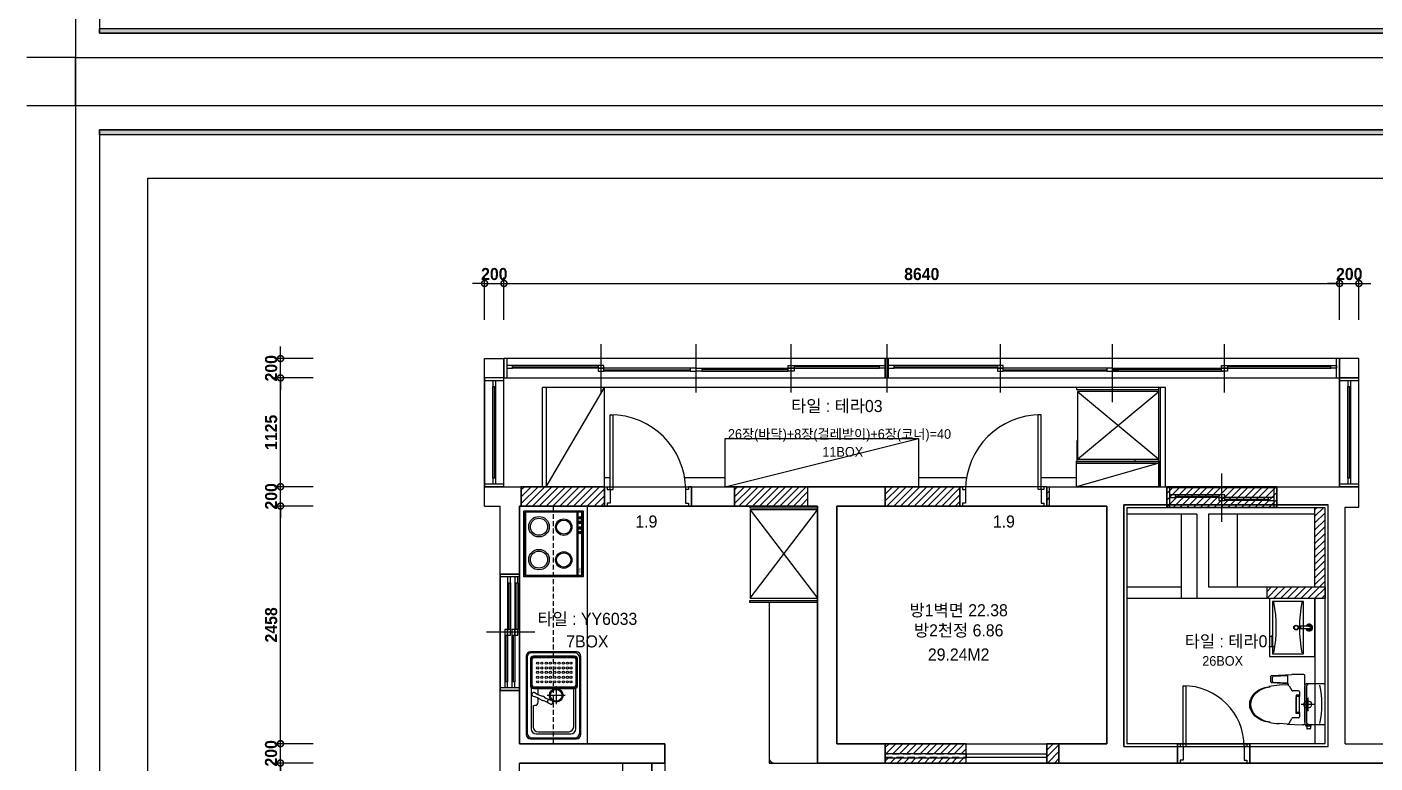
# Model space of a CAD drawing. Header units: inches. Extents: x 7740 to 83056, y -9304 to 75068.
# Drawn here: x 28740 to 42679, y -753 to 6860 of the extents above; entities that cross this region are included whole.
import ezdxf
from ezdxf.enums import TextEntityAlignment as Align

# ---------------------------------------------------------------- set-up
doc = ezdxf.new("R2010")
doc.units = ezdxf.units.IN
doc.header["$LTSCALE"] = 50
doc.header["$MEASUREMENT"] = 0
doc.linetypes.add('DASHEDX2', pattern=[1.5, 1, -0.5])
doc.linetypes.add('HID', pattern=[2.3, 1.5, -0.8])
for name, color, linetype in [('0-ELC TEXT', 7, 'Continuous'), ('0-LINE', 7, 'Continuous'), ('02-WAL', 2, 'Continuous'), ('03-WAL NEW', 3, 'Continuous'), ('04-WIN', 4, 'Continuous'), ('06-FUR', 6, 'Continuous'), ('06-LIGHT', 4, 'Continuous'), ('07-DIM', 5, 'Continuous'), ('08-HAT', 8, 'Continuous'), ('3.기호.계단선', 30, 'Continuous'), ('9.보조선', 5, 'Continuous'), ('CO-BATH', 6, 'Continuous'), ('CO-FURB-DN', 9, 'Continuous'), ('F-SYM', 7, 'Continuous'), ('FORM(YOURNAME)-11', 1, 'Continuous'), ('도면층2', 2, 'Continuous'), ('도면층4', 4, 'Continuous'), ('도면층5', 5, 'Continuous'), ('도면층8', 8, 'Continuous')]:
    doc.layers.add(name, color=color, linetype=linetype)
doc.styles.add('DH-TEXT', font='')
doc.styles.add('YOURNAME', font='HY울릉도M.TTF')
doc.styles.add('넥슨고딕', font='NEXONLv1GothicBold.ttf')
doc.styles.add('코레일둥고', font='Korail_Round_Gothic_Medium.ttf')
doc.styles.get('DH-TEXT').set_extended_font_data('HY울릉도L')
doc.dimstyles.new('50', dxfattribs={"dimscale": 50, "dimtxt": 2.5, "dimasz": 2.5, "dimexe": 1.25, "dimexo": 2, "dimtad": 1, "dimdec": 0, "dimtxsty": '넥슨고딕', "dimblk": 'DOTSMALL', "dimcen": 2.5, "dimclrd": 1, "dimclre": 1, "dimclrt": 2, "dimadec": 0, "dimazin": 0, "dimtfac": 1, "dimtdec": 0, "dimtix": 1, "dimtmove": 0, "dimatfit": 3, "dimldrblk": 'DOTSMALL', "dimfxl": 0, "dimarcsym": 0})

# ---------------------------------------------------------------- blocks, each defined once
blk = doc.blocks.new('FORM-PLAN')
at = {"layer": 'FORM(YOURNAME)-11'}
h = blk.add_hatch(color=256, dxfattribs=at)
h.dxf.hatch_style = 1
h.paths.add_polyline_path([(-71444, 55115), (10556, 55115), (10556, 54915), (-71444, 54915)])
h.paths.add_polyline_path([(-71444, -2085), (10556, -2085), (10556, -2285), (-71444, -2285)])
at = {"layer": 'Defpoints', "color": 1}
for points in [[(-72444, 58115), (-72444, 56115), (-74444, 56115)], [(-72444, -5285), (-72444, -3285), (-74444, -3285)]]:
    blk.add_lwpolyline(points, dxfattribs=at)
at = {"layer": 'Defpoints', "color": 158}
for points in [[(-71444, -2285), (10556, -2285), (10556, 55115), (-71444, 55115)], [(-69444, 53115), (-64, 53115), (-64, 1215), (-69444, 1215)]]:
    blk.add_lwpolyline(points, close=True, dxfattribs=at)
at = {"layer": 'FORM(YOURNAME)-11', "color": 250}
blk.add_lwpolyline([(-72444, -3285), (11556, -3285), (11556, 56115), (-72444, 56115)], close=True, dxfattribs=at)
at = {"layer": 'FORM(YOURNAME)-11'}
for points in [[(-71444, 55115), (10556, 55115), (10556, 54915), (-71444, 54915)], [(-71444, -2085), (10556, -2085), (10556, -2285), (-71444, -2285)]]:
    blk.add_lwpolyline(points, close=True, dxfattribs=at)
at = {"layer": 'FORM(YOURNAME)-11', "color": 3, "style": 'YOURNAME'}
for tag, height, p in [('1', 450, (9905, 18188)), ('2', 450, (9905, 17544)), ('3', 450, (9905, 16257)), ('4', 450, (9905, 14326)), ('5', 515, (9905, 12009)), ('6', 515, (9905, 9757)), ('7', 515, (9905, 7504)), ('8', 515, (9905, 5252)), ('9', 515, (9905, 2999)), ('10', 515, (5655, 811)), ('11', 515, (9905, 747)), ('12', 515, (5655, -1441)), ('13', 515, (9905, -1441))]:
    blk.add_attdef(tag, text='', height=height, dxfattribs=at).set_placement(p, align=Align.MIDDLE_RIGHT)
blk = doc.blocks.new('*U809')
at = {"layer": 'F-SYM', "xscale": 0.2500000000000001, "yscale": 0.2500000000000001, "zscale": 0.2500000000000001}
blk.add_blockref('FORM-PLAN', (47351, 7367), dxfattribs=at)
blk = doc.blocks.new('_DOTSMALL')
at = {"color": 0, "linetype": 'ByBlock', "const_width": 0.5}
blk.add_lwpolyline([(-0.0625, 0, 1), (0.0625, 0, 1)], format="xyb", close=True, dxfattribs=at)
blk = doc.blocks.new('*D351')
at = {"layer": '07-DIM', "color": 1, "lineweight": -2}
for p, q in [((31699, -753), (31298, -753)), ((31361, -2353), (31361, -753)), ((31699, -2353), (31298, -2353))]:
    blk.add_line(p, q, dxfattribs=at)
at = {"layer": 'Defpoints', "color": 0}
for p in [(31361, -753), (31799, -753), (31799, -2353)]:
    blk.add_point(p, dxfattribs=at)
at = {"layer": '07-DIM', "color": 1, "lineweight": -2, "xscale": 125, "yscale": 125, "zscale": 125}
for p, rotation in [((31361, -753), 90), ((31361, -2353), 270)]:
    blk.add_blockref('_DOTSMALL', p, dxfattribs=dict(at, rotation=rotation))
at = {"layer": '07-DIM', "color": 2, "insert": (31264, -1553), "char_height": 125, "attachment_point": 5, "rotation": 90, "style": '넥슨고딕'}
blk.add_mtext('1600', dxfattribs=at)
blk = doc.blocks.new('*D352')
at = {"layer": '07-DIM', "color": 1, "lineweight": -2}
for p, q in [((31699, -553), (31298, -553)), ((31361, -553), (31361, -428)), ((31361, -753), (31361, -553)), ((31699, -753), (31298, -753)), ((31361, -753), (31361, -878))]:
    blk.add_line(p, q, dxfattribs=at)
at = {"layer": 'Defpoints', "color": 0}
for p in [(31361, -553), (31799, -553), (31799, -753)]:
    blk.add_point(p, dxfattribs=at)
at = {"layer": '07-DIM', "color": 1, "lineweight": -2, "xscale": 125, "yscale": 125, "zscale": 125}
for p, rotation in [((31361, -553), 270), ((31361, -753), 90)]:
    blk.add_blockref('_DOTSMALL', p, dxfattribs=dict(at, rotation=rotation))
at = {"layer": '07-DIM', "color": 2, "insert": (31264, -653), "char_height": 125, "attachment_point": 5, "rotation": 90, "style": '넥슨고딕'}
blk.add_mtext('200', dxfattribs=at)
blk = doc.blocks.new('*D353')
at = {"layer": '07-DIM', "color": 1, "lineweight": -2}
for p, q in [((31699, 1905), (31300, 1905)), ((31362, -553), (31362, 1905)), ((31699, -553), (31300, -553))]:
    blk.add_line(p, q, dxfattribs=at)
at = {"layer": 'Defpoints', "color": 0}
for p in [(31362, 1905), (31799, 1905), (31799, -553)]:
    blk.add_point(p, dxfattribs=at)
at = {"layer": '07-DIM', "color": 1, "lineweight": -2, "xscale": 125, "yscale": 125, "zscale": 125}
for p, rotation in [((31362, 1905), 90), ((31362, -553), 270)]:
    blk.add_blockref('_DOTSMALL', p, dxfattribs=dict(at, rotation=rotation))
at = {"layer": '07-DIM', "color": 2, "insert": (31265, 676), "char_height": 125, "attachment_point": 5, "rotation": 90, "style": '넥슨고딕'}
blk.add_mtext('2458', dxfattribs=at)
blk = doc.blocks.new('*D354')
at = {"layer": '07-DIM', "color": 1, "lineweight": -2}
for p, q in [((31699, 2105), (31300, 2105)), ((31362, 2105), (31362, 2230)), ((31362, 1905), (31362, 2105)), ((31699, 1905), (31300, 1905)), ((31362, 1905), (31362, 1780))]:
    blk.add_line(p, q, dxfattribs=at)
at = {"layer": 'Defpoints', "color": 0}
for p in [(31362, 2105), (31799, 2105), (31799, 1905)]:
    blk.add_point(p, dxfattribs=at)
at = {"layer": '07-DIM', "color": 1, "lineweight": -2, "xscale": 125, "yscale": 125, "zscale": 125}
for p, rotation in [((31362, 2105), 270), ((31362, 1905), 90)]:
    blk.add_blockref('_DOTSMALL', p, dxfattribs=dict(at, rotation=rotation))
at = {"layer": '07-DIM', "color": 2, "insert": (31265, 2005), "char_height": 125, "attachment_point": 5, "rotation": 90, "style": '넥슨고딕'}
blk.add_mtext('200', dxfattribs=at)
blk = doc.blocks.new('*D355')
at = {"layer": '07-DIM', "color": 1, "lineweight": -2}
for p, q in [((31699, 3230), (31300, 3230)), ((31362, 2105), (31362, 3230)), ((31699, 2105), (31300, 2105))]:
    blk.add_line(p, q, dxfattribs=at)
at = {"layer": 'Defpoints', "color": 0}
for p in [(31362, 3230), (31799, 3230), (31799, 2105)]:
    blk.add_point(p, dxfattribs=at)
at = {"layer": '07-DIM', "color": 1, "lineweight": -2, "xscale": 125, "yscale": 125, "zscale": 125}
for p, rotation in [((31362, 3230), 90), ((31362, 2105), 270)]:
    blk.add_blockref('_DOTSMALL', p, dxfattribs=dict(at, rotation=rotation))
at = {"layer": '07-DIM', "color": 2, "insert": (31265, 2667), "char_height": 125, "attachment_point": 5, "rotation": 90, "style": '넥슨고딕'}
blk.add_mtext('1125', dxfattribs=at)
blk = doc.blocks.new('*D356')
at = {"layer": '07-DIM', "color": 1, "lineweight": -2}
for p, q in [((31362, 3430), (31362, 3555)), ((31699, 3430), (31300, 3430)), ((31362, 3230), (31362, 3430)), ((31699, 3230), (31300, 3230)), ((31362, 3230), (31362, 3105))]:
    blk.add_line(p, q, dxfattribs=at)
at = {"layer": 'Defpoints', "color": 0}
for p in [(31362, 3430), (31799, 3430), (31799, 3230)]:
    blk.add_point(p, dxfattribs=at)
at = {"layer": '07-DIM', "color": 1, "lineweight": -2, "xscale": 125, "yscale": 125, "zscale": 125}
for p, rotation in [((31362, 3430), 270), ((31362, 3230), 90)]:
    blk.add_blockref('_DOTSMALL', p, dxfattribs=dict(at, rotation=rotation))
at = {"layer": '07-DIM', "color": 2, "insert": (31265, 3330), "char_height": 125, "attachment_point": 5, "rotation": 90, "style": '넥슨고딕'}
blk.add_mtext('200', dxfattribs=at)
blk = doc.blocks.new('*D366')
at = {"layer": '07-DIM', "color": 1, "lineweight": -2}
for p, q in [((33472, 4207), (33347, 4207)), ((33472, 3830), (33472, 4269)), ((33472, 4207), (33672, 4207)), ((33672, 3830), (33672, 4269)), ((33672, 4207), (33797, 4207))]:
    blk.add_line(p, q, dxfattribs=at)
at = {"layer": 'Defpoints', "color": 0}
for p in [(33672, 4207), (33472, 3730), (33672, 3730)]:
    blk.add_point(p, dxfattribs=at)
at = {"layer": '07-DIM', "color": 1, "lineweight": -2, "xscale": 125, "yscale": 125, "zscale": 125}
blk.add_blockref('_DOTSMALL', (33472, 4207), dxfattribs=at)
at = {"layer": '07-DIM', "color": 1, "lineweight": -2, "xscale": 125, "yscale": 125, "zscale": 125, "rotation": 180}
blk.add_blockref('_DOTSMALL', (33672, 4207), dxfattribs=at)
at = {"layer": '07-DIM', "color": 2, "insert": (33572, 4304), "char_height": 125, "attachment_point": 5, "style": '넥슨고딕'}
blk.add_mtext('200', dxfattribs=at)
blk = doc.blocks.new('*D367')
at = {"layer": '07-DIM', "color": 1, "lineweight": -2}
for p, q in [((33672, 3830), (33672, 4269)), ((33672, 4207), (42312, 4207)), ((42312, 3830), (42312, 4269))]:
    blk.add_line(p, q, dxfattribs=at)
at = {"layer": 'Defpoints', "color": 0}
for p in [(42312, 4207), (33672, 3730), (42312, 3730)]:
    blk.add_point(p, dxfattribs=at)
at = {"layer": '07-DIM', "color": 1, "lineweight": -2, "xscale": 125, "yscale": 125, "zscale": 125, "rotation": 180}
blk.add_blockref('_DOTSMALL', (33672, 4207), dxfattribs=at)
at = {"layer": '07-DIM', "color": 1, "lineweight": -2, "xscale": 125, "yscale": 125, "zscale": 125}
blk.add_blockref('_DOTSMALL', (42312, 4207), dxfattribs=at)
at = {"layer": '07-DIM', "color": 2, "insert": (37992, 4304), "char_height": 125, "attachment_point": 5, "style": '넥슨고딕'}
blk.add_mtext('8640', dxfattribs=at)
blk = doc.blocks.new('*D368')
at = {"layer": '07-DIM', "color": 1, "lineweight": -2}
for p, q in [((42312, 4207), (42187, 4207)), ((42312, 3830), (42312, 4269)), ((42312, 4207), (42512, 4207)), ((42512, 3830), (42512, 4269)), ((42512, 4207), (42637, 4207))]:
    blk.add_line(p, q, dxfattribs=at)
at = {"layer": 'Defpoints', "color": 0}
for p in [(42512, 4207), (42312, 3730), (42512, 3730)]:
    blk.add_point(p, dxfattribs=at)
at = {"layer": '07-DIM', "color": 1, "lineweight": -2, "xscale": 125, "yscale": 125, "zscale": 125}
blk.add_blockref('_DOTSMALL', (42312, 4207), dxfattribs=at)
at = {"layer": '07-DIM', "color": 1, "lineweight": -2, "xscale": 125, "yscale": 125, "zscale": 125, "rotation": 180}
blk.add_blockref('_DOTSMALL', (42512, 4207), dxfattribs=at)
at = {"layer": '07-DIM', "color": 2, "insert": (42412, 4304), "char_height": 125, "attachment_point": 5, "style": '넥슨고딕'}
blk.add_mtext('200', dxfattribs=at)
blk = doc.blocks.new('*U812')
at = {"layer": 'F-SYM', "xscale": 0.2500000000000001, "yscale": 0.2500000000000001, "zscale": 0.2500000000000001}
blk.add_blockref('FORM-PLAN', (47351, -7983), dxfattribs=at)
blk = doc.blocks.new('FFFFSF')
at = {"layer": '0-LINE', "color": 8}
blk.add_line((35202, 29947), (35202, 28347), dxfattribs=at)
at = {"layer": '02-WAL', "color": 8}
for p, q in [((33472, 32605), (33472, 34130)), ((33472, 34130), (33672, 34130)), ((33672, 33930), (33672, 34130)), ((42312, 33930), (42312, 34130)), ((42512, 34130), (42312, 34130)), ((42512, 32592), (42512, 34130)), ((33672, 32805), (33672, 33930)), ((37615, 33930), (42512, 33930)), ((42312, 32805), (42312, 33930)), ((33472, 32805), (34710, 32805)), ((33850, 32605), (33850, 32805)), ((33850, 32605), (33850, 32805)), ((34710, 32605), (34710, 32805)), ((34710, 32805), (34710, 32605)), ((35610, 32805), (37615, 32805)), ((35610, 32605), (35610, 32805)), ((35610, 32805), (35610, 32605)), ((36055, 32605), (36055, 32805)), ((36815, 32605), (36815, 32805)), ((37615, 32805), (38385, 32805)), ((37615, 32605), (37615, 32805)), ((38385, 32605), (38385, 32805)), ((39285, 32805), (42512, 32805)), ((39285, 32605), (39285, 32805)), ((40525, 32592), (40525, 32805)), ((41665, 32592), (41665, 32805)), ((33472, 32605), (33634, 32605)), ((33634, 28347), (33634, 32605)), ((33834, 32605), (34710, 32605)), ((33834, 30147), (33834, 32605)), ((35610, 32605), (36915, 32605)), ((36915, 29947), (36915, 32605)), ((37115, 30147), (37115, 32605)), ((37115, 32605), (38385, 32605)), ((39285, 32605), (39905, 32605)), ((39905, 30147), (39905, 32605)), ((40083, 32617), (42193, 32617)), ((40083, 30118), (40083, 32617)), ((42193, 30118), (42193, 32617)), ((42370, 32592), (42512, 32592)), ((42370, 30147), (42370, 32592)), ((33834, 31902), (33634, 31902)), ((33834, 30697), (33634, 30697)), ((35334, 30147), (33834, 30147)), ((35334, 29947), (35334, 30147)), ((37115, 30147), (37615, 30147)), ((37615, 29947), (37615, 30147)), ((39410, 30147), (39905, 30147)), ((39410, 29947), (39410, 30147)), ((40083, 30118), (42193, 30118)), ((40635, 29947), (40635, 30147)), ((41385, 29947), (41385, 30147)), ((42370, 30147), (44324, 30147)), ((33834, 28347), (33834, 29947)), ((35334, 29947), (33834, 29947)), ((36915, 29947), (37615, 29947)), ((39410, 29947), (40635, 29947)), ((41385, 29947), (43044, 29947))]:
    blk.add_line(p, q, dxfattribs=at)
at = {"layer": '03-WAL NEW', "color": 8}
for p, q in [((34072, 32805), (34072, 33830)), ((40512, 33830), (34072, 33830)), ((40512, 32805), (40512, 33830)), ((34710, 32805), (33850, 32805)), ((33850, 32805), (33850, 32605)), ((34710, 32605), (34710, 32805)), ((36815, 32805), (36055, 32805)), ((36055, 32805), (36055, 32605)), ((36815, 32605), (36815, 32805)), ((38385, 32805), (37615, 32805)), ((37615, 32805), (37615, 32605)), ((38385, 32605), (38385, 32805)), ((39285, 32805), (39310, 32805)), ((39285, 32605), (39285, 32805)), ((39310, 32805), (39310, 32605)), ((41665, 32805), (40525, 32805)), ((40525, 32805), (40525, 32592)), ((41665, 32592), (41665, 32805)), ((33850, 32605), (34710, 32605)), ((36055, 32605), (36815, 32605)), ((37615, 32605), (38385, 32605)), ((39310, 32605), (39285, 32605)), ((42193, 32617), (40083, 32617)), ((40083, 32617), (40083, 30118)), ((40838, 32522), (40113, 32522)), ((40525, 32592), (41665, 32592)), ((40673, 32522), (40673, 31648)), ((40838, 32522), (40838, 31648)), ((40958, 32522), (40958, 31768)), ((42058, 32522), (40958, 32522)), ((41258, 31768), (41258, 32522)), ((42058, 31768), (42058, 32587)), ((42193, 30118), (42193, 32617)), ((40113, 31768), (40673, 31768)), ((41588, 31648), (40113, 31648)), ((40958, 31768), (41563, 31768)), ((41563, 31768), (42163, 31768)), ((41563, 31648), (41563, 31768)), ((42163, 31648), (41563, 31648)), ((42058, 31648), (42058, 30148)), ((42163, 31768), (42163, 31648)), ((38450, 30147), (37615, 30147)), ((37615, 30147), (37615, 30047)), ((38450, 30047), (38450, 30147)), ((39285, 30147), (39410, 30147)), ((39285, 29947), (39285, 30147)), ((39410, 30147), (39410, 29947)), ((40083, 30118), (42193, 30118)), ((37615, 30047), (38450, 30047)), ((38450, 29997), (37615, 29997)), ((37615, 29997), (37615, 29947)), ((38450, 29947), (38450, 29997)), ((34902, 28347), (34902, 29947)), ((37615, 29947), (38450, 29947)), ((39410, 29947), (39285, 29947))]:
    blk.add_line(p, q, dxfattribs=at)
at = {"layer": '03-WAL NEW', "color": 8, "linetype": 'Continuous'}
for p, q in [((33850, 32772), (33883, 32805)), ((33850, 32701), (33954, 32805)), ((33850, 32630), (34025, 32805)), ((33896, 32605), (34096, 32805)), ((33966, 32605), (34166, 32805)), ((34037, 32605), (34237, 32805)), ((34108, 32605), (34308, 32805)), ((34178, 32605), (34378, 32805)), ((34249, 32605), (34449, 32805)), ((34320, 32605), (34520, 32805)), ((34391, 32605), (34591, 32805)), ((34461, 32605), (34661, 32805)), ((34532, 32605), (34710, 32783)), ((36055, 32772), (36088, 32805)), ((36055, 32701), (36159, 32805)), ((36055, 32630), (36230, 32805)), ((36101, 32605), (36301, 32805)), ((36171, 32605), (36371, 32805)), ((36242, 32605), (36442, 32805)), ((36313, 32605), (36513, 32805)), ((36383, 32605), (36583, 32805)), ((36454, 32605), (36654, 32805)), ((36525, 32605), (36725, 32805)), ((36596, 32605), (36796, 32805)), ((37615, 32800), (37620, 32805)), ((37615, 32729), (37691, 32805)), ((37615, 32659), (37761, 32805)), ((37632, 32605), (37832, 32805)), ((37703, 32605), (37903, 32805)), ((37773, 32605), (37973, 32805)), ((37844, 32605), (38044, 32805)), ((37915, 32605), (38115, 32805)), ((37986, 32605), (38186, 32805)), ((38056, 32605), (38256, 32805)), ((38127, 32605), (38327, 32805)), ((38198, 32605), (38385, 32792)), ((39285, 32734), (39310, 32759)), ((40525, 32736), (40594, 32805)), ((40525, 32665), (40665, 32805)), ((40525, 32594), (40736, 32805)), ((40594, 32592), (40807, 32805)), ((40664, 32592), (40877, 32805)), ((40735, 32592), (40948, 32805)), ((40806, 32592), (41019, 32805)), ((40876, 32592), (41089, 32805)), ((40947, 32592), (41160, 32805)), ((41018, 32592), (41231, 32805)), ((41089, 32592), (41302, 32805)), ((41159, 32592), (41372, 32805)), ((41230, 32592), (41443, 32805)), ((41301, 32592), (41514, 32805)), ((41371, 32592), (41584, 32805)), ((41442, 32592), (41655, 32805)), ((34603, 32605), (34710, 32712)), ((34673, 32605), (34710, 32642)), ((36666, 32605), (36815, 32754)), ((36737, 32605), (36815, 32683)), ((38268, 32605), (38385, 32722)), ((38339, 32605), (38385, 32651)), ((39285, 32664), (39310, 32689)), ((39297, 32605), (39310, 32618)), ((41513, 32592), (41665, 32744)), ((41584, 32592), (41665, 32673)), ((36808, 32605), (36815, 32612)), ((41654, 32592), (41665, 32603)), ((42058, 32571), (42074, 32587)), ((42058, 32500), (42145, 32587)), ((42058, 32430), (42163, 32535)), ((42058, 32359), (42163, 32464)), ((42058, 32288), (42163, 32393)), ((42058, 32217), (42163, 32322)), ((42058, 32147), (42163, 32252)), ((42058, 32076), (42163, 32181)), ((42058, 32005), (42163, 32110)), ((42058, 31935), (42163, 32040)), ((42058, 31864), (42163, 31969)), ((42058, 31793), (42163, 31898)), ((42104, 31768), (42163, 31827)), ((41563, 31722), (41609, 31768)), ((41563, 31652), (41679, 31768)), ((41630, 31648), (41750, 31768)), ((41701, 31648), (41821, 31768)), ((41771, 31648), (41891, 31768)), ((41842, 31648), (41962, 31768)), ((41913, 31648), (42033, 31768)), ((41984, 31648), (42104, 31768)), ((42054, 31648), (42163, 31757)), ((42125, 31648), (42163, 31686)), ((37615, 30108), (37654, 30147)), ((37624, 30047), (37724, 30147)), ((37695, 30047), (37795, 30147)), ((37766, 30047), (37866, 30147)), ((37836, 30047), (37936, 30147)), ((37907, 30047), (38007, 30147)), ((37978, 30047), (38078, 30147)), ((38049, 30047), (38149, 30147)), ((38119, 30047), (38219, 30147)), ((38190, 30047), (38290, 30147)), ((38261, 30047), (38361, 30147)), ((38331, 30047), (38431, 30147)), ((39285, 30081), (39351, 30147)), ((39285, 30011), (39410, 30136)), ((37615, 29967), (37645, 29997)), ((37666, 29947), (37716, 29997)), ((37736, 29947), (37786, 29997)), ((37807, 29947), (37857, 29997)), ((37878, 29947), (37928, 29997)), ((37949, 29947), (37999, 29997)), ((38019, 29947), (38069, 29997)), ((38090, 29947), (38140, 29997)), ((38161, 29947), (38211, 29997)), ((38231, 29947), (38281, 29997)), ((38302, 29947), (38352, 29997)), ((38373, 29947), (38423, 29997)), ((38402, 30047), (38450, 30095)), ((39292, 29947), (39410, 30065)), ((39363, 29947), (39410, 29994)), ((38444, 29947), (38450, 29953))]:
    blk.add_line(p, q, dxfattribs=at)
at = {"layer": '04-WIN', "color": 8}
for p, q in [((34770, 32775), (34770, 33550)), ((39225, 32775), (39225, 33550)), ((40695, 30117), (40695, 30747)), ((40695, 30117), (40695, 30747)), ((39285, 30037), (38450, 30037)), ((38450, 30037), (38450, 30007)), ((38450, 30007), (39285, 30007)), ((39285, 30007), (39285, 30037))]:
    blk.add_line(p, q, dxfattribs=at)
at = {"layer": '04-WIN', "color": 8, "linetype": 'HID'}
for p, q in [((38450, 30037), (37615, 30037)), ((37615, 30037), (37615, 30007)), ((37615, 30007), (38450, 30007)), ((38450, 30007), (38450, 30037))]:
    blk.add_line(p, q, dxfattribs=at)
at = {"layer": '06-FUR', "color": 8}
for p, q in [((34710, 33830), (34110, 33830)), ((34110, 33830), (34110, 32805)), ((34110, 32805), (34710, 33830)), ((34710, 32805), (34710, 33830)), ((40442, 33830), (39592, 33830)), ((39592, 33830), (39592, 33810)), ((39592, 33810), (40442, 33810)), ((39602, 33790), (39602, 33090)), ((40442, 33790), (39602, 33790)), ((39602, 33090), (40442, 33790)), ((39602, 33790), (40442, 33090)), ((40442, 32805), (40442, 33830)), ((40442, 33810), (40442, 33830)), ((40442, 33090), (40442, 33790)), ((40462, 32805), (40462, 33830)), ((35958, 33305), (37958, 33305)), ((35958, 32805), (35958, 33305)), ((35958, 32805), (37958, 33305)), ((37958, 33305), (37958, 32805)), ((39592, 33050), (39592, 33070)), ((39592, 33070), (40442, 33070)), ((39592, 33050), (40442, 33050)), ((39592, 32805), (39592, 33050)), ((40442, 33050), (39592, 32805)), ((40442, 33050), (39592, 33050)), ((39602, 33090), (40442, 33090)), ((40442, 33070), (40442, 33050)), ((40442, 33050), (40442, 32805)), ((34110, 32805), (34710, 32805)), ((37958, 32805), (35958, 32805)), ((40442, 32805), (39592, 32805)), ((33834, 30147), (33834, 32605)), ((33834, 32605), (34534, 32605)), ((34534, 32605), (34534, 30147)), ((36915, 32605), (36215, 32605)), ((36215, 32605), (36215, 32585)), ((36215, 32585), (36915, 32585)), ((36218, 32565), (36218, 31653)), ((36915, 32565), (36218, 32565)), ((36218, 31653), (36915, 32565)), ((36218, 32565), (36915, 31653)), ((36915, 32585), (36915, 32605)), ((36915, 31653), (36915, 32565)), ((36218, 31653), (36915, 31653)), ((36215, 31607), (36215, 31627)), ((36215, 31627), (36915, 31627)), ((36915, 31607), (36215, 31607)), ((36915, 31607), (36415, 31607)), ((36415, 31607), (36415, 29997)), ((36915, 31627), (36915, 31607)), ((36915, 29947), (36915, 31607)), ((34534, 30147), (33834, 30147)), ((36465, 29947), (36915, 29947))]:
    blk.add_line(p, q, dxfattribs=at)
at = {"layer": '06-FUR', "color": 8, "linetype": 'DASHEDX2'}
blk.add_line((34184, 30147), (34184, 32605), dxfattribs=at)
at = {"layer": '06-FUR', "color": 8}
blk.add_arc((36465, 29997), 50, 180, 270, dxfattribs=at)
at = {"layer": '08-HAT', "color": 8, "linetype": 'Continuous'}
for p, q in [((39600, 33070), (39600, 33284)), ((40200, 33070), (40200, 33090)), ((34710, 32900), (34770, 32900)), ((35540, 32900), (35958, 32900)), ((37958, 32900), (38456, 32900)), ((39225, 32900), (39592, 32900))]:
    blk.add_line(p, q, dxfattribs=at)
at = {"layer": '9.보조선', "color": 8}
for p, q in [((42163, 32587), (40113, 32587)), ((40113, 32587), (40113, 30148)), ((42163, 30148), (42163, 32587)), ((40113, 30148), (42163, 30148))]:
    blk.add_line(p, q, dxfattribs=at)
at = {"layer": 'CO-BATH', "color": 8}
for p, q in [((42058, 31648), (41588, 31648)), ((41588, 31648), (41588, 31048)), ((42058, 31048), (42058, 31648)), ((41938, 31618), (41618, 31618)), ((41618, 31618), (41618, 31078)), ((41938, 31078), (41938, 31618)), ((41897, 31363), (41897, 31334)), ((41902, 31363), (41897, 31363)), ((41902, 31334), (41897, 31334)), ((41902, 31363), (41902, 31334)), ((41907, 31362), (41902, 31362)), ((41907, 31335), (41902, 31335)), ((41907, 31362), (41907, 31335)), ((41998, 31361), (41907, 31361)), ((41998, 31336), (41907, 31336)), ((41588, 31048), (42058, 31048)), ((41618, 31078), (41938, 31078)), ((41603, 30785), (41603, 30841)), ((41612, 30851), (41818, 30861)), ((41618, 30791), (41618, 30835)), ((41628, 30845), (41773, 30852)), ((41778, 30778), (41778, 30847)), ((41943, 30861), (41818, 30861)), ((41953, 30751), (41953, 30851)), ((41415, 30646), (41439, 30673)), ((41427, 30646), (41451, 30673)), ((41439, 30673), (41468, 30696)), ((41451, 30673), (41481, 30696)), ((41468, 30696), (41502, 30714)), ((41481, 30696), (41515, 30714)), ((41502, 30714), (41540, 30728)), ((41515, 30714), (41552, 30728)), ((41540, 30728), (41580, 30736)), ((41552, 30728), (41593, 30736)), ((41778, 30766), (41612, 30775)), ((41773, 30773), (41628, 30781)), ((41771, 30756), (41690, 30751)), ((41783, 30753), (41783, 30761)), ((41790, 30746), (41819, 30697)), ((41888, 30692), (41828, 30692)), ((41898, 30682), (41898, 30635)), ((41953, 30751), (41953, 30357)), ((41953, 30371), (41953, 30741)), ((42148, 30766), (41968, 30766)), ((41971, 30741), (41971, 30367)), ((42163, 30357), (42163, 30751)), ((41383, 30553), (41386, 30585)), ((41386, 30521), (41383, 30553)), ((41386, 30585), (41397, 30617)), ((41395, 30553), (41399, 30585)), ((41399, 30521), (41395, 30553)), ((41397, 30617), (41415, 30646)), ((41399, 30585), (41410, 30617)), ((41410, 30617), (41427, 30646)), ((41898, 30648), (41864, 30648)), ((41864, 30648), (41864, 30629)), ((41898, 30638), (41864, 30638)), ((41864, 30458), (41864, 30633)), ((41868, 30471), (41868, 30635)), ((41898, 30635), (41868, 30635)), ((41893, 30632), (41893, 30651)), ((41898, 30638), (41898, 30648)), ((41898, 30471), (41898, 30643)), ((42051, 30553), (41914, 30553)), ((41953, 30642), (41953, 30468)), ((41983, 30621), (41983, 30484)), ((41983, 30553), (41983, 30553)), ((41397, 30489), (41386, 30521)), ((41415, 30460), (41397, 30489)), ((41410, 30489), (41399, 30521)), ((41427, 30460), (41410, 30489)), ((41439, 30433), (41415, 30460)), ((41451, 30433), (41427, 30460)), ((41468, 30410), (41439, 30433)), ((41481, 30410), (41451, 30433)), ((41502, 30391), (41468, 30410)), ((41515, 30391), (41481, 30410)), ((41540, 30378), (41502, 30391)), ((41552, 30378), (41515, 30391)), ((41790, 30360), (41819, 30409)), ((41888, 30414), (41828, 30414)), ((41898, 30468), (41864, 30468)), ((41898, 30458), (41864, 30458)), ((41898, 30471), (41868, 30471)), ((41893, 30455), (41893, 30474)), ((41898, 30471), (41898, 30424)), ((41898, 30458), (41898, 30468)), ((41580, 30369), (41540, 30378)), ((41593, 30369), (41552, 30378)), ((41772, 30350), (41690, 30355)), ((41772, 30350), (41930, 30342)), ((41943, 30342), (41930, 30342)), ((42020, 30339), (41965, 30339)), ((41965, 30327), (41965, 30339)), ((42020, 30327), (41965, 30327)), ((42148, 30342), (41968, 30342)), ((41973, 30327), (41973, 30306)), ((42006, 30299), (41980, 30299)), ((42013, 30327), (42013, 30306)), ((42020, 30327), (42020, 30339))]:
    blk.add_line(p, q, dxfattribs=at)
for centre, radius in [((41863, 31348), 25), ((41863, 31348), 20), ((41983, 30553), 38.4)]:
    blk.add_circle(centre, radius, dxfattribs=at)
for centre, radius, start, end in [((40296, 31348), 1362, 348.891, 11.109), ((43260, 31348), 1362, 168.891, 191.109), ((41998, 31348), 35, 200.9248, 159.0751), ((41998, 31348), 30, 204.6243, 155.3757), ((41998, 31348), 25, 210, 150), ((41998, 31348), 18, 223.9829, 136.017), ((41998, 31348), 12.5, 270, 90), ((41613, 30841), 10, 92.6619, 180), ((41628, 30835), 10, 92.6619, 180), ((41773, 30847), 5, 0, 92.6619), ((41943, 30851), 9.82, 0, 90), ((41718, 30112), 640, 92.5885, 102.4851), ((41613, 30785), 10, 180, 266.8224), ((41628, 30791), 10, 180, 266.8224), ((41772, 30736), 20, 30.648, 93.5722), ((41773, 30778), 5, 266.8224, 0), ((41778, 30761), 5, 0, 86.8224), ((41828, 30702), 10, 210.648, 270), ((41888, 30682), 10, 0, 90), ((41968, 30751), 15, 90, 180), ((41986, 30741), 15, 90, 180), ((41149, 30554), 980, 348.4061, 11.5939), ((42148, 30751), 15, 0, 90), ((41828, 30404), 10, 90, 149.352), ((41888, 30424), 10, 270, 0), ((41718, 30994), 640, 257.5149, 267.4115), ((41773, 30370), 20, 266.9031, 329.352), ((41943, 30352), 10, 270, 0), ((41968, 30357), 15, 180, 270), ((41986, 30367), 15, 180, 270), ((41980, 30306), 7, 180, 270), ((42006, 30306), 7, 270, 0), ((42148, 30357), 15, 270, 0)]:
    blk.add_arc(centre, radius, start, end, dxfattribs=at)
at = {"layer": 'CO-FURB-DN', "color": 8}
for p, q in [((33877, 31874), (33877, 32555)), ((33877, 32555), (34491, 32555)), ((34480, 32543), (33889, 32543)), ((33889, 32543), (33889, 32189)), ((34428, 32540), (33895, 32540)), ((33895, 32540), (33895, 32189)), ((34428, 32189), (34428, 32540)), ((34432, 32189), (34432, 32543)), ((34436, 32541), (34436, 32189)), ((34476, 32541), (34436, 32541)), ((34443, 32485), (34466, 32485)), ((34443, 32482), (34466, 32482)), ((34476, 32189), (34476, 32541)), ((34480, 32189), (34480, 32543)), ((34491, 32555), (34491, 31874)), ((34443, 32439), (34466, 32439)), ((34443, 32435), (34466, 32435)), ((34443, 32379), (34466, 32379)), ((34443, 32375), (34466, 32375)), ((33889, 32203), (33889, 31886)), ((33895, 32200), (33895, 31890)), ((34428, 31890), (34428, 32200)), ((34432, 31886), (34432, 32203)), ((34436, 32201), (34436, 31889)), ((34443, 32333), (34466, 32333)), ((34443, 32329), (34466, 32329)), ((34476, 31889), (34476, 32201)), ((34480, 31886), (34480, 32203)), ((34491, 31874), (33877, 31874)), ((33889, 31886), (34480, 31886)), ((33895, 31890), (34428, 31890)), ((34436, 31889), (34476, 31889)), ((34422, 31097), (33946, 31097)), ((34404, 31086), (33954, 31086)), ((33903, 31054), (33903, 30240)), ((33913, 31046), (33913, 30258)), ((33945, 31020), (33945, 30752)), ((33956, 31020), (33956, 30752)), ((33961, 31020), (33961, 30752)), ((34401, 31052), (33977, 31052)), ((34401, 31041), (33977, 31041)), ((34401, 31036), (33977, 31036)), ((34418, 30752), (34418, 31020)), ((34423, 30752), (34423, 31020)), ((34434, 30752), (34434, 31020)), ((34455, 30258), (34455, 31035)), ((34466, 30240), (34466, 31054)), ((33954, 30729), (33954, 30299)), ((33977, 30735), (34401, 30735)), ((33977, 30730), (34401, 30730)), ((33977, 30719), (34401, 30719)), ((34026, 30654), (34026, 30719)), ((34213, 30741), (34213, 30556)), ((34394, 30319), (34394, 30719)), ((34414, 30299), (34414, 30722)), ((33975, 30539), (33995, 30544)), ((33975, 30539), (33975, 30319)), ((34026, 30575), (34026, 30619)), ((34120, 30649), (34306, 30649)), ((34025, 30269), (34342, 30269)), ((33946, 30197), (34422, 30197)), ((33964, 30207), (34404, 30207)), ((34005, 30248), (34363, 30248))]:
    blk.add_line(p, q, dxfattribs=at)
for centre, radius in [((34034, 32391), 106), ((34034, 32391), 88.5), ((34455, 32483), 14.8), ((34455, 32483), 11.2), ((34290, 32387), 85.1), ((34290, 32387), 73.2), ((34455, 32437), 14.8), ((34455, 32377), 14.8), ((34455, 32331), 14.8), ((34455, 32437), 11.2), ((34455, 32377), 11.2), ((34455, 32331), 11.2), ((34034, 32051), 106), ((34034, 32051), 88.5), ((34290, 32047), 85.1), ((34290, 32047), 73.2), ((34021, 30980), 11.5), ((34064, 30980), 11.5), ((34109, 30980), 11.5), ((34152, 30980), 11.5), ((34197, 30980), 11.5), ((34240, 30980), 11.5), ((34286, 30980), 11.5), ((34328, 30980), 11.5), ((34364, 30980), 11.5), ((34021, 30930), 11.5), ((34021, 30884), 11.5), ((34021, 30834), 11.5), ((34064, 30930), 11.5), ((34064, 30884), 11.5), ((34064, 30834), 11.5), ((34109, 30930), 11.5), ((34109, 30884), 11.5), ((34109, 30834), 11.5), ((34152, 30930), 11.5), ((34152, 30884), 11.5), ((34152, 30834), 11.5), ((34197, 30930), 11.5), ((34197, 30884), 11.5), ((34197, 30834), 11.5), ((34240, 30930), 11.5), ((34240, 30884), 11.5), ((34240, 30834), 11.5), ((34286, 30930), 11.5), ((34286, 30884), 11.5), ((34286, 30834), 11.5), ((34328, 30930), 11.5), ((34328, 30884), 11.5), ((34328, 30834), 11.5), ((34364, 30930), 11.5), ((34364, 30884), 11.5), ((34364, 30834), 11.5), ((34021, 30787), 11.5), ((34064, 30787), 11.5), ((34109, 30787), 11.5), ((34152, 30787), 11.5), ((34212, 30647), 70.6), ((34212, 30647), 60.4), ((34197, 30787), 11.5), ((34240, 30787), 11.5), ((34286, 30787), 11.5), ((34328, 30787), 11.5), ((34364, 30787), 11.5)]:
    blk.add_circle(centre, radius, dxfattribs=at)
for centre, radius, start, end in [((33946, 31054), 43.1, 90, 180), ((33954, 31046), 40.9, 90, 180), ((34404, 31035), 51.1, 0, 90), ((34422, 31054), 43.1, 0, 90), ((33977, 31020), 32.3, 90, 180), ((33977, 31020), 21.5, 90, 180), ((33977, 31020), 16.1, 90, 180), ((34401, 31020), 32.3, 0, 90), ((34401, 31020), 21.5, 0, 90), ((34401, 31020), 16.1, 0, 90), ((33977, 30752), 32.3, 180, 270), ((33977, 30752), 21.5, 180, 270), ((33977, 30752), 16.1, 180, 270), ((33983, 30656), 21.5, 40.6945, 270.7549), ((34116, 30832), 199, 231.4118, 256.8606), ((33995, 30718), 30.7, 0, 1.7483), ((34401, 30752), 32.3, 270, 0), ((34401, 30752), 21.5, 270, 0), ((34401, 30752), 16.1, 270, 0), ((33938, 30440), 199, 53.5863, 79.4447), ((33995, 30575), 30.7, 270, 0), ((34088, 30644), 53.8, 233.5863, 253.4491), ((34058, 30586), 53.8, 53.6787, 76.8606), ((33990, 30314), 291, 55.9944, 73.4491), ((34208, 30790), 199, 233.6787, 255.202), ((34144, 30582), 21.5, 106.6147, 211.8543), ((34159, 30575), 21.5, 251.8768, 95.5388), ((33964, 30258), 51.1, 180, 270), ((34005, 30299), 51.1, 180, 270), ((34026, 30319), 51.1, 180, 270), ((34342, 30322), 51.1, 270, 0), ((34363, 30299), 51.1, 270, 0), ((34404, 30258), 51.1, 270, 0), ((33946, 30240), 43.1, 180, 270), ((34422, 30240), 43.1, 270, 0)]:
    blk.add_arc(centre, radius, start, end, dxfattribs=at)
at = {"layer": '도면층2', "color": 8}
for p, q in [((33672, 34130), (33672, 33930)), ((37615, 34130), (37615, 33930)), ((37645, 34130), (37645, 33930)), ((42312, 34130), (42312, 33930)), ((33672, 33930), (33472, 33930)), ((42512, 33930), (42312, 33930)), ((33672, 32805), (33472, 32805)), ((34710, 32805), (34710, 32605)), ((35610, 32805), (35610, 32605)), ((38385, 32805), (38385, 32605)), ((39285, 32805), (39285, 32605)), ((40525, 32792), (40525, 32592)), ((41665, 32792), (41665, 32592)), ((42512, 32805), (42312, 32805)), ((33634, 31902), (33834, 31902)), ((33634, 30697), (33834, 30697)), ((40635, 30147), (40635, 29947)), ((41385, 30147), (41385, 29947))]:
    blk.add_line(p, q, dxfattribs=at)
at = {"layer": '도면층4', "color": 8}
for p, q in [((34676, 33780), (34676, 34280)), ((35659, 33780), (35659, 34280)), ((36642, 33780), (36642, 34280)), ((37630, 34280), (37630, 33780)), ((38805, 33780), (38805, 34280)), ((39964, 33680), (39964, 34280)), ((41123, 33780), (41123, 34280)), ((37645, 34130), (33672, 34130)), ((33672, 34130), (33672, 33930)), ((33702, 34130), (33702, 33930)), ((33702, 34060), (33702, 34030)), ((33762, 34060), (33702, 34060)), ((33702, 34030), (33762, 34030)), ((33762, 34030), (33762, 34060)), ((33762, 34045), (34646, 34045)), ((34646, 34060), (34646, 34030)), ((34706, 34060), (34646, 34060)), ((34646, 34030), (34706, 34030)), ((34646, 34030), (34646, 34000)), ((34706, 34030), (34646, 34030)), ((34706, 34030), (34706, 34060)), ((34706, 34000), (34706, 34030)), ((34706, 34015), (35599, 34015)), ((35599, 34030), (35599, 34000)), ((35659, 34030), (35599, 34030)), ((35659, 34000), (35659, 34030)), ((35659, 34000), (35659, 34030)), ((35659, 34030), (35719, 34030)), ((35719, 34030), (35719, 34000)), ((36612, 34015), (35719, 34015)), ((36612, 34030), (36612, 34060)), ((36612, 34060), (36672, 34060)), ((36672, 34030), (36612, 34030)), ((36612, 34000), (36612, 34030)), ((36612, 34030), (36672, 34030)), ((36672, 34060), (36672, 34030)), ((37555, 34045), (36672, 34045)), ((36672, 34030), (36672, 34000)), ((37555, 34030), (37555, 34060)), ((37555, 34060), (37615, 34060)), ((37615, 34030), (37555, 34030)), ((37615, 33930), (37615, 34130)), ((42512, 34130), (37615, 34130)), ((37615, 34130), (37615, 33930)), ((37615, 34060), (37615, 34030)), ((37645, 33930), (37645, 34130)), ((37645, 34130), (37645, 33930)), ((37645, 34060), (37645, 34030)), ((37705, 34060), (37645, 34060)), ((37645, 34030), (37705, 34030)), ((37705, 34030), (37705, 34060)), ((37705, 34045), (38775, 34045)), ((38775, 34060), (38775, 34030)), ((38835, 34060), (38775, 34060)), ((38775, 34030), (38835, 34030)), ((38775, 34030), (38775, 34000)), ((38835, 34030), (38775, 34030)), ((38835, 34030), (38835, 34060)), ((38835, 34000), (38835, 34030)), ((38835, 34015), (39904, 34015)), ((39904, 34030), (39904, 34000)), ((39964, 34030), (39904, 34030)), ((39964, 34000), (39964, 34030)), ((39964, 34000), (39964, 34030)), ((39964, 34030), (40024, 34030)), ((41093, 34015), (39964, 34015)), ((40024, 34030), (40024, 34000)), ((41093, 34030), (41093, 34060)), ((41093, 34060), (41153, 34060)), ((41153, 34030), (41093, 34030)), ((41093, 34000), (41093, 34030)), ((41093, 34030), (41153, 34030)), ((41153, 34060), (41153, 34030)), ((42222, 34045), (41153, 34045)), ((41153, 34030), (41153, 34000)), ((42222, 34030), (42222, 34060)), ((42222, 34060), (42282, 34060)), ((42282, 34030), (42222, 34030)), ((42282, 33930), (42282, 34130)), ((42282, 34060), (42282, 34030)), ((42312, 33930), (42312, 34130)), ((33472, 33930), (33472, 32805)), ((33672, 33930), (33472, 33930)), ((33672, 33900), (33472, 33900)), ((33587, 33900), (33557, 33900)), ((33557, 33900), (33557, 33840)), ((33587, 33840), (33587, 33900)), ((33672, 33930), (37645, 33930)), ((33672, 32805), (33672, 33930)), ((34646, 34000), (34706, 34000)), ((35599, 34000), (35659, 34000)), ((35719, 34000), (35659, 34000)), ((36672, 34000), (36612, 34000)), ((37615, 33930), (42512, 33930)), ((38775, 34000), (38835, 34000)), ((39904, 34000), (39964, 34000)), ((40024, 34000), (39964, 34000)), ((41153, 34000), (41093, 34000)), ((42312, 33930), (42312, 32805)), ((42512, 33930), (42312, 33930)), ((42512, 33900), (42312, 33900)), ((42427, 33900), (42397, 33900)), ((42397, 33900), (42397, 33840)), ((42427, 33840), (42427, 33900)), ((42512, 32805), (42512, 33930)), ((33557, 33840), (33587, 33840)), ((33572, 33840), (33572, 32895)), ((42397, 33840), (42427, 33840)), ((42412, 33840), (42412, 32895)), ((34770, 32775), (34770, 33550)), ((34770, 33550), (34800, 33550)), ((34800, 32775), (34800, 33549)), ((39225, 33550), (39195, 33550)), ((39195, 32775), (39195, 33549)), ((39225, 32775), (39225, 33550)), ((41095, 32442), (41095, 32942)), ((33472, 32835), (33672, 32835)), ((33472, 32805), (33672, 32805)), ((33587, 32895), (33557, 32895)), ((33557, 32895), (33557, 32835)), ((33557, 32835), (33587, 32835)), ((33587, 32835), (33587, 32895)), ((34710, 32605), (34710, 32805)), ((34710, 32805), (35610, 32805)), ((34710, 32805), (34710, 32605)), ((34710, 32805), (34740, 32805)), ((34710, 32605), (34710, 32805)), ((34740, 32805), (34740, 32775)), ((34740, 32775), (34770, 32775)), ((34770, 32775), (34770, 32635)), ((34770, 32775), (34800, 32775)), ((35580, 32775), (35550, 32775)), ((35550, 32775), (35550, 32635)), ((35610, 32805), (35580, 32805)), ((35580, 32805), (35580, 32775)), ((35610, 32805), (35610, 32605)), ((35610, 32605), (35610, 32805)), ((39285, 32805), (38385, 32805)), ((38385, 32805), (38385, 32605)), ((38385, 32805), (38415, 32805)), ((38385, 32605), (38385, 32805)), ((38415, 32805), (38415, 32775)), ((38415, 32775), (38445, 32775)), ((38445, 32775), (38445, 32635)), ((39225, 32775), (39195, 32775)), ((39255, 32775), (39225, 32775)), ((39225, 32775), (39225, 32635)), ((39285, 32805), (39255, 32805)), ((39255, 32805), (39255, 32775)), ((39285, 32605), (39285, 32805)), ((39285, 32805), (39285, 32605)), ((39285, 32605), (39285, 32805)), ((41665, 32792), (40525, 32792)), ((40525, 32792), (40525, 32592)), ((40555, 32792), (40555, 32592)), ((41635, 32592), (41635, 32792)), ((41665, 32592), (41665, 32792)), ((42312, 32835), (42512, 32835)), ((42312, 32805), (42512, 32805)), ((42427, 32895), (42397, 32895)), ((42397, 32895), (42397, 32835)), ((42397, 32835), (42427, 32835)), ((42427, 32835), (42427, 32895)), ((34770, 32635), (34740, 32635)), ((34740, 32635), (34740, 32605)), ((35550, 32635), (35580, 32635)), ((35580, 32635), (35580, 32605)), ((38445, 32635), (38415, 32635)), ((38415, 32635), (38415, 32605)), ((39225, 32635), (39255, 32635)), ((39255, 32635), (39255, 32605)), ((40555, 32722), (40555, 32692)), ((40615, 32722), (40555, 32722)), ((40555, 32692), (40615, 32692)), ((40615, 32692), (40615, 32722)), ((40615, 32707), (41065, 32707)), ((41065, 32722), (41065, 32692)), ((41125, 32722), (41065, 32722)), ((41065, 32692), (41125, 32692)), ((41065, 32692), (41065, 32662)), ((41125, 32692), (41065, 32692)), ((41065, 32662), (41125, 32662)), ((41125, 32692), (41125, 32722)), ((41125, 32662), (41125, 32692)), ((41125, 32677), (41575, 32677)), ((41575, 32692), (41575, 32662)), ((41635, 32692), (41575, 32692)), ((41575, 32662), (41635, 32662)), ((41635, 32662), (41635, 32692)), ((35610, 32605), (34710, 32605)), ((34740, 32605), (34710, 32605)), ((35580, 32605), (35610, 32605)), ((38385, 32605), (39285, 32605)), ((38415, 32605), (38385, 32605)), ((39255, 32605), (39285, 32605)), ((40525, 32592), (41665, 32592)), ((40525, 32592), (41665, 32592)), ((33834, 31902), (33634, 31902)), ((33634, 31902), (33634, 30697)), ((33834, 31872), (33634, 31872)), ((33740, 31872), (33710, 31872)), ((33710, 31872), (33710, 31812)), ((33710, 31812), (33740, 31812)), ((33725, 31329), (33725, 31812)), ((33740, 31812), (33740, 31872)), ((33814, 31872), (33784, 31872)), ((33784, 31872), (33784, 31812)), ((33784, 31812), (33814, 31812)), ((33799, 31329), (33799, 31812)), ((33814, 31812), (33814, 31872)), ((33834, 30697), (33834, 31902)), ((33990, 31299), (33490, 31299)), ((33710, 31329), (33680, 31329)), ((33680, 31329), (33680, 31269)), ((33680, 31269), (33710, 31269)), ((33695, 30787), (33695, 31269)), ((33710, 31269), (33710, 31329)), ((33740, 31329), (33710, 31329)), ((33710, 31329), (33710, 31269)), ((33710, 31269), (33740, 31269)), ((33740, 31269), (33740, 31329)), ((33784, 31329), (33754, 31329)), ((33754, 31329), (33754, 31269)), ((33754, 31269), (33784, 31269)), ((33769, 30787), (33769, 31269)), ((33784, 31269), (33784, 31329)), ((33814, 31329), (33784, 31329)), ((33784, 31329), (33784, 31269)), ((33784, 31269), (33814, 31269)), ((33814, 31269), (33814, 31329)), ((33634, 30727), (33834, 30727)), ((33634, 30697), (33834, 30697)), ((33710, 30787), (33680, 30787)), ((33680, 30787), (33680, 30727)), ((33680, 30727), (33710, 30727)), ((33710, 30727), (33710, 30787)), ((33784, 30787), (33754, 30787)), ((33754, 30787), (33754, 30727)), ((33754, 30727), (33784, 30727)), ((33784, 30727), (33784, 30787)), ((40695, 30117), (40695, 30747)), ((40695, 30747), (40725, 30747)), ((40725, 30117), (40725, 30747)), ((40635, 29947), (40635, 30147)), ((40635, 30147), (41385, 30147)), ((40635, 30147), (40635, 29947)), ((40635, 30147), (40665, 30147)), ((40635, 29947), (40635, 30147)), ((40665, 30147), (40665, 30117)), ((40665, 30117), (40695, 30117)), ((40695, 30117), (40695, 29977)), ((40695, 30117), (40725, 30117)), ((41355, 30117), (41325, 30117)), ((41325, 30117), (41325, 29977)), ((41385, 30147), (41355, 30147)), ((41355, 30147), (41355, 30117)), ((41385, 30147), (41385, 29947)), ((41385, 29947), (41385, 30147)), ((40695, 29977), (40665, 29977)), ((40665, 29977), (40665, 29947)), ((41325, 29977), (41355, 29977)), ((41355, 29977), (41355, 29947)), ((41385, 29947), (40635, 29947)), ((40665, 29947), (40635, 29947)), ((41355, 29947), (41385, 29947))]:
    blk.add_line(p, q, dxfattribs=at)
at = {"layer": '도면층5', "color": 8}
for p, q in [((34646, 34060), (33762, 34060)), ((34646, 34030), (33762, 34030)), ((35599, 34030), (34706, 34030)), ((35719, 34030), (36612, 34030)), ((36672, 34060), (37555, 34060)), ((36672, 34030), (37555, 34030)), ((38775, 34060), (37705, 34060)), ((38775, 34030), (37705, 34030)), ((39904, 34030), (38835, 34030)), ((39964, 34030), (41093, 34030)), ((41153, 34060), (42222, 34060)), ((41153, 34030), (42222, 34030)), ((35599, 34000), (34706, 34000)), ((35719, 34000), (36612, 34000)), ((39904, 34000), (38835, 34000)), ((39964, 34000), (41123, 34000)), ((33557, 32895), (33557, 33840)), ((33587, 32895), (33587, 33840)), ((42397, 32895), (42397, 33840)), ((42427, 32895), (42427, 33840)), ((41065, 32722), (40615, 32722)), ((41065, 32692), (40615, 32692)), ((41575, 32692), (41125, 32692)), ((41575, 32662), (41125, 32662)), ((33710, 31812), (33710, 31329)), ((33740, 31812), (33740, 31329)), ((33784, 31812), (33784, 31329)), ((33814, 31812), (33814, 31329)), ((33680, 31269), (33680, 30787)), ((33710, 31269), (33710, 30787)), ((33754, 31269), (33754, 30787)), ((33784, 31269), (33784, 30787))]:
    blk.add_line(p, q, dxfattribs=at)
for centre, radius, start, end in [((34773, 32771), 778, 0.245, 90.1646), ((39223, 32771), 778, 89.8354, 179.755), ((40694, 30115), 632, 0.1363, 89.8637)]:
    blk.add_arc(centre, radius, start, end, dxfattribs=at)
at = {"layer": '도면층8', "color": 8}
for p, q in [((35202, 29926), (35202, 29947)), ((35202, 29947), (35324, 29947)), ((35324, 29947), (35334, 29947)), ((35334, 29947), (35334, 29912))]:
    blk.add_line(p, q, dxfattribs=at)
at = {"layer": 'CO-FURB-DN', "color": 8, "style": 'DH-TEXT'}
blk.add_text('Miele', height=17.7, rotation=90, dxfattribs=at).set_placement((34464, 31909))

msp = doc.modelspace()

# ---------------------------------------------------------------- linework, layer by layer
at = {"layer": '06-LIGHT'}
for points in [[(36915.3, 1904.7), (33834.3, 1904.7), (33834.3, -553.3), (35334.3, -553.3), (35334.3, -2353.3), (36514.3, -2353.3), (36514.3, -5558.3), (39649.3, -5558.3), (39649.3, -2316.3), (43044.3, -2316.3), (43044.3, -753.3), (36915.3, -753.3), (36915.3, 1904.7)], [(34710.3, 1904.7), (36915.3, 1904.7), (36915.3, -753.3), (43044.3, -753.3), (43044.3, -2316.3), (39649.3, -2316.3), (39649.3, -5558.3), (36514.3, -5558.3), (36514.3, -2353.3), (35334.3, -2353.3)]]:
    msp.add_lwpolyline(points, dxfattribs=at)
for points in [[(37115.3, -553.3), (39905.3, -553.3), (39905.3, 1904.7), (37115.3, 1904.7)], [(33834.3, -753.3), (35201.9, -753.3), (35201.9, -2353.3), (33834.3, -2353.3)]]:
    msp.add_lwpolyline(points, close=True, dxfattribs=at)
at = {"layer": '3.기호.계단선'}
for points in [[(35201.9, -2353.3), (35201.9, -753.3), (35334.3, -753.3), (35334.3, -553.3), (34534.3, -553.3), (34534.3, 1904.7), (36915.3, 1904.7), (36915.3, 906.7), (36415.3, 906.7), (36415.3, -753.3), (38450.3, -753.3), (38450.3, -553.3), (37115.3, -553.3), (37115.3, 1904.7), (39905.3, 1904.7), (39905.3, -553.3), (39285.3, -553.3), (39285.3, -753.3)], [(40635.3, -753.3), (40635.3, -581.8), (41385.3, -581.8), (41385.3, -753.3)]]:
    msp.add_lwpolyline(points, dxfattribs=at)

# ---------------------------------------------------------------- block references
at = {"layer": '06-FUR'}
for name in ['*U809', '*U812']:
    msp.add_blockref(name, (0, 0), dxfattribs=at)
at = {"layer": '06-LIGHT'}
msp.add_blockref('FFFFSF', (0, -30700), dxfattribs=at)

# ---------------------------------------------------------------- texts
at = {"color": 10, "style": '코레일둥고'}
for s, p in [('타일 : 테라03', (37113.8, 2876.9)), ('1.9', (35144.5, 1682.7)), ('1.9', (38840.9, 1682.7)), ('타일 : YY6033', (34534.3, 675.7)), ('7BOX', (34534.3, 442.3)), ('타일 : 테라01', (41184.1, 443.8))]:
    msp.add_text(s, height=125, dxfattribs=at).set_placement(p, align=Align.CENTER)
at = {"color": 140, "style": '코레일둥고'}
for s, p in [('방1벽면 22.38', (38373.7, 764.7)), ('방2천정 6.86', (38373.7, 556.7)), ('29.24M2', (38373.7, 307.1))]:
    msp.add_text(s, height=125, dxfattribs=at).set_placement(p, align=Align.CENTER)
at = {"layer": '0-ELC TEXT', "style": '코레일둥고'}
for s, p in [('26장(바닥)+8장(걸레받이)+6장(코너)=40', (35987.8, 2600.3)), ('11BOX', (36964.3, 2415.8)), ('26BOX', (40892.3, 253.1))]:
    msp.add_text(s, height=100, dxfattribs=at).set_placement(p)

# ---------------------------------------------------------------- dimensions: what is measured, and where the dimension line sits
at = {"layer": '07-DIM'}
for base, p1, p2, picture, middle in [((33672.3, 4206.7), (33472.3, 3729.7), (33672.3, 3729.7), '*D366', (33572.3, 4303.5)), ((42312.3, 4206.7), (33672.3, 3729.7), (42312.3, 3729.7), '*D367', (37992.3, 4303.5)), ((42512.3, 4206.7), (42312.3, 3729.7), (42512.3, 3729.7), '*D368', (42412.3, 4303.5))]:
    dim = msp.add_linear_dim(base=base, p1=p1, p2=p2, dimstyle='50', dxfattribs=at)
    dim.commit()
    dim.dimension.update_dxf_attribs({"geometry": picture, "text_midpoint": middle})
for base, p1, p2, picture, middle in [((31362.1, 3429.7), (31799.3, 3229.7), (31799.3, 3429.7), '*D356', (31265.2, 3329.7)), ((31362.1, 3229.7), (31799.3, 2104.7), (31799.3, 3229.7), '*D355', (31265.2, 2667.2)), ((31362.1, 2104.7), (31799.3, 1904.7), (31799.3, 2104.7), '*D354', (31265.2, 2004.7)), ((31362.1, 1904.7), (31799.3, -553.3), (31799.3, 1904.7), '*D353', (31265.2, 675.7)), ((31360.8, -553.3), (31799.3, -753.3), (31799.3, -553.3), '*D352', (31263.9, -653.3)), ((31360.8, -753.3), (31799.3, -2353.3), (31799.3, -753.3), '*D351', (31263.9, -1553.3))]:
    dim = msp.add_linear_dim(base=base, p1=p1, p2=p2, angle=90, dimstyle='50', dxfattribs=at)
    dim.commit()
    dim.dimension.update_dxf_attribs({"geometry": picture, "text_midpoint": middle})

doc.saveas('drawing.dxf')
